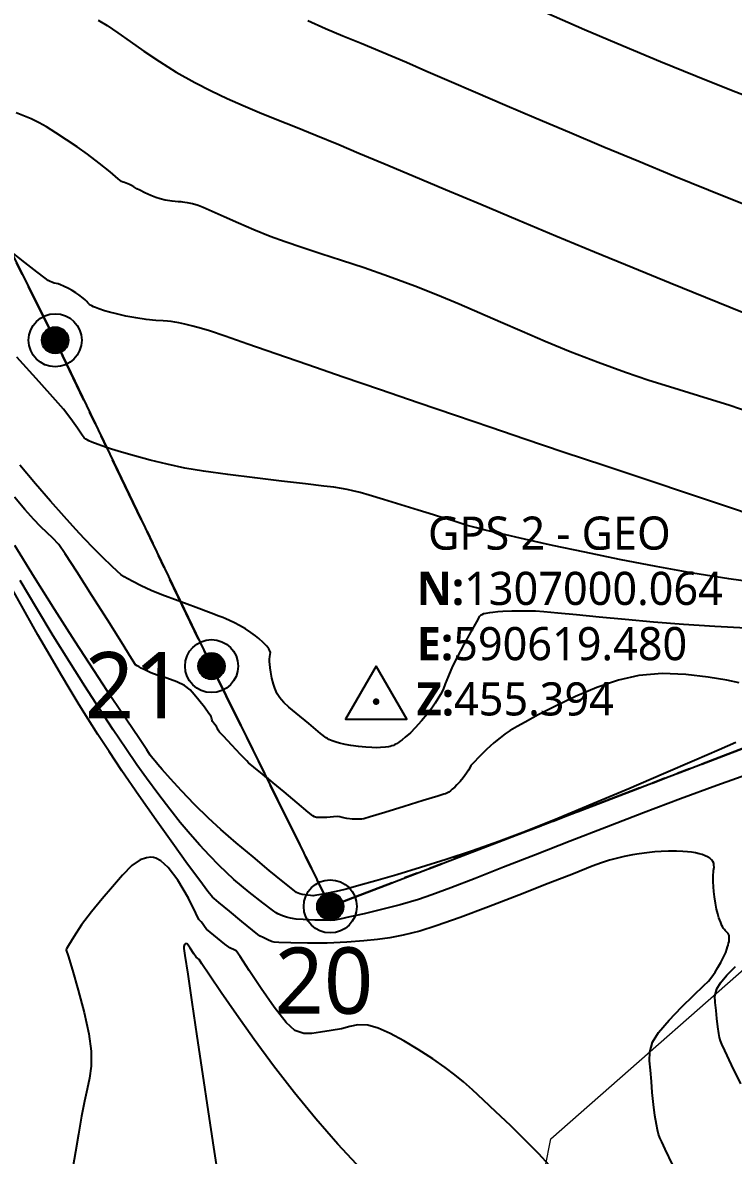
# Model space of a CAD drawing. Header units: millimetres. Extents: x 86 to 591881, y 99 to 1307229.
# Drawn here: x 590606.16 to 590632.94, y 1306982.96 to 1307025.67 of the extents above; entities that cross this region are included whole.
import ezdxf

# ---------------------------------------------------------------- set-up
doc = ezdxf.new("R2010")
doc.units = ezdxf.units.MM
doc.linetypes.add('PHANTOM', pattern=[2.5, 1.25, -0.25, 0.25, -0.25, 0.25, -0.25])
doc.layers.add('_BLOQUES', color=9, linetype='Continuous', lineweight=20)
doc.layers.add('COTAS', color=40, linetype='Continuous', lineweight=5)
for name, color, linetype in [('_MOJONES', 1, 'Continuous'), ('_PUNTOS TOPOGRAFICOS', 1, 'Continuous'), ('C-PROP-BNDY', 150, 'Continuous'), ('C-PROP-LINE', 230, 'Continuous'), ('C-TOPO-MAJR', 9, 'Continuous'), ('C-TOPO-MINR', 8, 'Continuous'), ('Perimetro', 7, 'Continuous'), ('Plano', 7, 'Continuous'), ('V-NODE-TEXT', 11, 'Continuous')]:
    doc.layers.add(name, color=color, linetype=linetype)
doc.styles.add('ST - ETIQUETAS', font='', dxfattribs={"height": 2.5})
doc.styles.get('ST - ETIQUETAS').set_extended_font_data('Roboto Thin')

# ---------------------------------------------------------------- blocks, each defined once
blk = doc.blocks.new('*X1')
for p, q in [((69.533, 22.875), (69.967, 22.875)), ((69.555, 22.906), (69.945, 22.906)), ((69.585, 22.938), (69.915, 22.938)), ((69.629, 22.969), (69.871, 22.969)), ((69.5, 22.75), (70, 22.75)), ((69.502, 22.781), (69.998, 22.781)), ((69.502, 22.719), (69.998, 22.719)), ((69.508, 22.812), (69.992, 22.812)), ((69.508, 22.688), (69.992, 22.688)), ((69.518, 22.844), (69.982, 22.844)), ((69.518, 22.656), (69.982, 22.656)), ((69.533, 22.625), (69.967, 22.625)), ((69.555, 22.594), (69.945, 22.594)), ((69.585, 22.562), (69.915, 22.562)), ((69.629, 22.531), (69.871, 22.531))]:
    blk.add_line(p, q)
blk = doc.blocks.new('Drill Hole')
at = {"color": 0, "linetype": 'ByBlock', "lineweight": -2}
for radius in [0.05, 0.025]:
    blk.add_circle((0, 0), radius, dxfattribs=at)
at = {"color": 0, "linetype": 'ByBlock', "lineweight": -2, "xscale": 0.1000000000000227, "yscale": 0.1000000000000227, "zscale": 0.1000000000000227}
blk.add_blockref('*X1', (-6.975, -2.275), dxfattribs=at)
blk = doc.blocks.new('*U51', base_point=(590555.4584, 1307117.894, 460.616))
at = {"layer": '_PUNTOS TOPOGRAFICOS', "color": 2, "linetype": 'ByBlock', "lineweight": -2, "xscale": 20, "yscale": 20, "zscale": 20}
blk.add_blockref('Drill Hole', (590555.4584, 1307117.894, 460.616), dxfattribs=at)
blk = doc.blocks.new('*U125', base_point=(590607.3849, 1307013.689, 455.639))
at = {"layer": '_PUNTOS TOPOGRAFICOS', "color": 2, "linetype": 'ByBlock', "lineweight": -2, "xscale": 20, "yscale": 20, "zscale": 20}
blk.add_blockref('Drill Hole', (590607.3849, 1307013.689, 455.639), dxfattribs=at)
blk = doc.blocks.new('*U127', base_point=(590613.2792, 1307001.404, 455.184))
at = {"layer": '_PUNTOS TOPOGRAFICOS', "color": 2, "linetype": 'ByBlock', "lineweight": -2, "xscale": 20, "yscale": 20, "zscale": 20}
blk.add_blockref('Drill Hole', (590613.2792, 1307001.404, 455.184), dxfattribs=at)
blk = doc.blocks.new('*U128', base_point=(590617.7526, 1306992.343, 454.655))
at = {"layer": '_PUNTOS TOPOGRAFICOS', "color": 2, "linetype": 'ByBlock', "lineweight": -2, "xscale": 20, "yscale": 20, "zscale": 20}
blk.add_blockref('Drill Hole', (590617.7526, 1306992.343, 454.655), dxfattribs=at)
blk = doc.blocks.new('AeccTickTriangle')
at = {"color": 0, "linetype": 'ByBlock', "lineweight": -2}
blk.add_lwpolyline([(0, 0.667), (-0.577, -0.333), (0.577, -0.333)], close=True, dxfattribs=at)
at = {"color": 0, "linetype": 'ByBlock', "lineweight": -2, "const_width": 0.0625}
blk.add_lwpolyline([(-0.031, 0, 1), (0.031, 0, 1)], format="xyb", close=True, dxfattribs=at)
blk = doc.blocks.new('*U175', base_point=(590619.48, 1307000.064, 455.394))
at = {"layer": '_PUNTOS TOPOGRAFICOS', "color": 0, "linetype": 'ByBlock', "lineweight": -2, "xscale": 2, "yscale": 2, "zscale": 2}
blk.add_blockref('AeccTickTriangle', (590619.48, 1307000.064, 455.394), dxfattribs=at)
at = {"layer": 'V-NODE-TEXT', "linetype": 'ByBlock', "insert": (590621.01, 1307003.281, 455.394), "char_height": 1.25, "attachment_point": 4, "style": 'ST - ETIQUETAS'}
blk.add_mtext('{\\fRoboto Black|b0|i0|c0|p2;\\C1; GPS 2 - GEO}\\P{\\fRoboto Thin|b1|i0|c0|p2;\\C2;N:\\fRoboto Thin|b0|i0|c0|p2;1307000.064}\\P{\\fRoboto Thin|b1|i0|c0|p2;\\C3;E:\\fRoboto Thin|b0|i0|c0|p2;590619.480}\\P{\\fRoboto Thin|b1|i0|c0|p2;\\C4;Z:\\fRoboto Thin|b0|i0|c0|p2;455.394}', dxfattribs=at)

msp = doc.modelspace()

# ---------------------------------------------------------------- hatches: boundary and pattern name
at = {"layer": '_MOJONES'}
h = msp.add_hatch(color=5, dxfattribs=at)
h.dxf.hatch_style = 1
h.paths.add_polyline_path([(590607.184, 1307014.147, 0.297664), (590606.885, 1307013.689, 0.541231), (590607.586, 1307013.231), (590607.385, 1307013.689)])
h.paths.add_polyline_path([(590607.184, 1307014.147), (590607.385, 1307013.689), (590607.856, 1307013.857, 0.43503)])
h.paths.add_polyline_path([(590607.885, 1307013.689, 0.085961), (590607.856, 1307013.857), (590607.385, 1307013.689), (590607.586, 1307013.231, 0.297664)])
h = msp.add_hatch(color=5, dxfattribs=at)
h.dxf.hatch_style = 1
h.paths.add_polyline_path([(590613.078, 1307001.862, 0.297664), (590612.779, 1307001.404, 0.541231), (590613.48, 1307000.947), (590613.279, 1307001.404)])
h.paths.add_polyline_path([(590613.078, 1307001.862), (590613.279, 1307001.404), (590613.75, 1307001.573, 0.43503)])
h.paths.add_polyline_path([(590613.779, 1307001.404, 0.085961), (590613.75, 1307001.573), (590613.279, 1307001.404), (590613.48, 1307000.947, 0.297664)])
h = msp.add_hatch(color=5, dxfattribs=at)
h.dxf.hatch_style = 1
h.paths.add_polyline_path([(590617.552, 1306992.801, 0.297664), (590617.253, 1306992.343, 0.541231), (590617.954, 1306991.885), (590617.753, 1306992.343)])
h.paths.add_polyline_path([(590617.552, 1306992.801), (590617.753, 1306992.343), (590618.224, 1306992.511, 0.43503)])
h.paths.add_polyline_path([(590618.253, 1306992.343, 0.085961), (590618.224, 1306992.511), (590617.753, 1306992.343), (590617.954, 1306991.885, 0.297664)])

# ---------------------------------------------------------------- linework, layer by layer
at = {"layer": '_BLOQUES', "flags": 128}
msp.add_lwpolyline([(590590.178, 1307047.968), (590628.051, 1307065.704), (590657.956, 1307007.818), (590654.811, 1307006.619), (590647.927, 1307003.89), (590634.295, 1306998.682), (590617.753, 1306992.343), (590613.249, 1307001.467), (590607.385, 1307013.689), (590599.683, 1307029.141), (590590.178, 1307047.968)], dxfattribs=at)
at = {"layer": 'C-PROP-BNDY', "color": 150, "linetype": 'Continuous', "lineweight": -3}
msp.add_polyline3d([(590645.365, 1307032.182, 0), (590628.051, 1307065.704, 0), (590590.178, 1307047.968, 0), (590599.683, 1307029.141, 0), (590607.385, 1307013.689, 0), (590613.279, 1307001.404, 0), (590617.753, 1306992.343, 0), (590634.295, 1306998.682, 0), (590647.927, 1307003.89, 0), (590654.811, 1307006.619, 0), (590657.956, 1307007.818, 0), (590645.365, 1307032.182, 0)], dxfattribs=at)
at = {"layer": 'C-PROP-LINE', "color": 242, "linetype": 'PHANTOM', "lineweight": 30, "ltscale": 2}
msp.add_polyline3d([(590599.683, 1307029.141, 0), (590607.385, 1307013.689, 0), (590613.279, 1307001.404, 0), (590617.753, 1306992.343, 0), (590634.295, 1306998.682, 0), (590647.927, 1307003.89, 0), (590654.811, 1307006.619, 0), (590662.89, 1307009.7, 0), (590675.452, 1307014.842, 0), (590685.718, 1307018.866, 0), (590705.811, 1307027.095, 0)], dxfattribs=at)
at = {"layer": 'C-TOPO-MAJR', "color": 40, "linetype": 'Continuous', "lineweight": -3}
for points, elevation in [([(590616.905, 1307025.743), (590617.578, 1307025.44), (590618.229, 1307025.167), (590618.915, 1307024.888), (590619.694, 1307024.568), (590620.626, 1307024.172), (590621.358, 1307023.854), (590622.232, 1307023.475), (590623.23, 1307023.045), (590624.331, 1307022.571), (590625.516, 1307022.064), (590626.765, 1307021.533), (590628.059, 1307020.988), (590629.378, 1307020.437), (590630.702, 1307019.89), (590632.012, 1307019.357), (590633.288, 1307018.846)], 456.5), ([(590633.65, 1307010.944), (590632.769, 1307011.237), (590631.991, 1307011.483), (590631.263, 1307011.705), (590630.536, 1307011.929), (590629.759, 1307012.179), (590628.881, 1307012.478), (590627.852, 1307012.853), (590626.794, 1307013.26), (590625.846, 1307013.647), (590624.98, 1307014.016), (590624.17, 1307014.372), (590623.388, 1307014.717), (590622.607, 1307015.057), (590621.799, 1307015.394), (590620.938, 1307015.732), (590619.947, 1307016.097), (590619.025, 1307016.417), (590618.173, 1307016.701), (590617.392, 1307016.954), (590616.684, 1307017.184), (590616.048, 1307017.398), (590615.487, 1307017.603), (590614.876, 1307017.849), (590614.288, 1307018.1), (590613.753, 1307018.338), (590613.302, 1307018.542), (590612.965, 1307018.693), (590612.774, 1307018.772), (590612.554, 1307018.833), (590612.366, 1307018.873), (590612.272, 1307018.89), (590612.201, 1307018.899), (590612.13, 1307018.906), (590612.019, 1307018.912), (590611.795, 1307018.929), (590611.535, 1307018.969), (590611.335, 1307019.019), (590611.179, 1307019.074), (590610.986, 1307019.152), (590610.759, 1307019.253), (590610.574, 1307019.345), (590610.463, 1307019.404), (590610.352, 1307019.471), (590610.265, 1307019.525), (590610.186, 1307019.563), (590610.117, 1307019.594), (590610.058, 1307019.614), (590610, 1307019.634), (590609.942, 1307019.654), (590609.886, 1307019.677), (590609.761, 1307019.782), (590609.458, 1307020.036), (590609.048, 1307020.369), (590608.599, 1307020.71), (590608.217, 1307020.978), (590607.807, 1307021.253), (590607.406, 1307021.512), (590607.051, 1307021.732), (590606.777, 1307021.888), (590606.478, 1307022.04), (590606.231, 1307022.144), (590605.916, 1307022.261)], 456), ([(590634.039, 1307004.52), (590632.768, 1307004.691), (590631.416, 1307004.908), (590630.03, 1307005.157), (590628.655, 1307005.424), (590627.34, 1307005.695), (590626.129, 1307005.955), (590625.07, 1307006.191), (590624.208, 1307006.389), (590623.591, 1307006.535), (590623.264, 1307006.614), (590622.915, 1307006.706), (590622.646, 1307006.789), (590622.378, 1307006.877), (590622.033, 1307006.986), (590621.639, 1307007.108), (590621.067, 1307007.286), (590620.41, 1307007.491), (590619.764, 1307007.691), (590619.22, 1307007.855), (590618.875, 1307007.952), (590618.601, 1307008.018), (590618.386, 1307008.063), (590618.17, 1307008.101), (590617.892, 1307008.146), (590617.513, 1307008.194), (590616.819, 1307008.275), (590615.915, 1307008.378), (590614.905, 1307008.497), (590613.89, 1307008.624), (590612.976, 1307008.751), (590612.265, 1307008.87), (590611.599, 1307009.013), (590610.96, 1307009.171), (590610.378, 1307009.328), (590609.885, 1307009.471), (590609.51, 1307009.586), (590609.284, 1307009.658), (590609.001, 1307009.758), (590608.767, 1307009.85), (590608.657, 1307009.897), (590608.593, 1307009.93), (590608.54, 1307009.959), (590608.477, 1307010.01), (590608.405, 1307010.117), (590608.223, 1307010.382), (590607.972, 1307010.733), (590607.692, 1307011.097), (590607.395, 1307011.436), (590606.782, 1307012.119), (590605.934, 1307013.057)], 455.5), ([(590633.168, 1307000.769), (590632.692, 1307000.87), (590631.996, 1307000.989), (590631.159, 1307001.086), (590630.259, 1307001.12), (590629.377, 1307001.05), (590628.611, 1307000.871), (590627.8, 1307000.592), (590626.993, 1307000.254), (590626.24, 1306999.898), (590625.59, 1306999.565), (590625.093, 1306999.295), (590624.798, 1306999.131), (590624.537, 1306998.98), (590624.34, 1306998.85), (590624.153, 1306998.705), (590623.92, 1306998.511), (590623.636, 1306998.254), (590623.363, 1306997.983), (590623.152, 1306997.761), (590623.055, 1306997.652), (590623.006, 1306997.565), (590622.96, 1306997.477), (590622.885, 1306997.363), (590622.759, 1306997.192), (590622.643, 1306997.056), (590622.52, 1306996.922), (590622.441, 1306996.84), (590622.352, 1306996.76), (590622.286, 1306996.705), (590622.215, 1306996.653), (590622.149, 1306996.614), (590622.091, 1306996.59), (590622.031, 1306996.575), (590621.808, 1306996.506), (590621.254, 1306996.335), (590620.534, 1306996.112), (590619.812, 1306995.89), (590619.252, 1306995.717), (590619.018, 1306995.646), (590618.943, 1306995.637), (590618.867, 1306995.63), (590618.755, 1306995.63), (590618.59, 1306995.636), (590618.373, 1306995.664), (590618.201, 1306995.691), (590618.115, 1306995.715), (590618.029, 1306995.734), (590617.878, 1306995.716), (590617.625, 1306995.691), (590617.364, 1306995.693), (590617.228, 1306995.701), (590617.154, 1306995.726), (590617.091, 1306995.753), (590616.916, 1306995.9), (590616.504, 1306996.247), (590616.014, 1306996.662), (590615.602, 1306997.009), (590615.428, 1306997.156), (590615.377, 1306997.184), (590615.202, 1306997.327), (590614.874, 1306997.596), (590614.676, 1306997.761), (590614.604, 1306997.831), (590614.535, 1306997.903), (590614.371, 1306998.075), (590614.047, 1306998.419), (590613.729, 1306998.757), (590613.583, 1306998.913), (590613.528, 1306998.983), (590613.498, 1306999.049), (590613.459, 1306999.131), (590613.39, 1306999.216), (590613.317, 1306999.312), (590613.289, 1306999.405), (590613.261, 1306999.498), (590613.179, 1306999.623), (590613.008, 1306999.856), (590612.794, 1307000.123), (590612.619, 1307000.339), (590612.473, 1307000.506), (590612.261, 1307000.672), (590611.973, 1307000.812), (590611.596, 1307000.949), (590611.232, 1307001.068), (590610.988, 1307001.154), (590610.79, 1307001.247), (590610.627, 1307001.329), (590610.545, 1307001.373), (590610.479, 1307001.412), (590610.417, 1307001.455), (590610.264, 1307001.695), (590609.88, 1307002.305), (590609.353, 1307003.144), (590608.767, 1307004.071), (590608.209, 1307004.948), (590607.764, 1307005.634), (590607.52, 1307005.988), (590607.286, 1307006.241), (590607.077, 1307006.424), (590606.826, 1307006.665), (590606.586, 1307006.928), (590606.246, 1307007.31), (590605.849, 1307007.769)], 455), ([(590633.622, 1306997.362), (590632.322, 1306996.898), (590630.957, 1306996.395), (590629.559, 1306995.867), (590628.161, 1306995.33), (590626.794, 1306994.8), (590625.492, 1306994.291), (590624.287, 1306993.819), (590623.212, 1306993.4), (590622.297, 1306993.049), (590621.577, 1306992.78), (590621.083, 1306992.61), (590620.383, 1306992.406), (590619.678, 1306992.223), (590619.025, 1306992.067), (590618.485, 1306991.947), (590618.114, 1306991.868), (590617.971, 1306991.839), (590617.907, 1306991.829), (590617.852, 1306991.822), (590617.773, 1306991.816), (590617.588, 1306991.819), (590617.176, 1306991.83), (590616.736, 1306991.844), (590616.463, 1306991.86), (590616.248, 1306991.901), (590616.097, 1306991.944), (590615.952, 1306991.992), (590615.86, 1306992.026), (590615.77, 1306992.067), (590615.713, 1306992.103), (590615.571, 1306992.206), (590615.205, 1306992.48), (590614.695, 1306992.881), (590614.121, 1306993.364), (590613.562, 1306993.884), (590613.195, 1306994.26), (590612.834, 1306994.649), (590612.472, 1306995.063), (590612.099, 1306995.51), (590611.708, 1306996.004), (590611.288, 1306996.555), (590610.832, 1306997.175), (590610.467, 1306997.687), (590610.045, 1306998.3), (590609.572, 1306999.003), (590609.056, 1306999.788), (590608.503, 1307000.647), (590607.92, 1307001.569), (590607.314, 1307002.547), (590606.691, 1307003.571), (590606.059, 1307004.633)], 454.5), ([(590625.996, 1306982.584), (590625.609, 1306983.01), (590625.102, 1306983.529), (590624.542, 1306984.08), (590623.995, 1306984.603), (590623.529, 1306985.036), (590623.107, 1306985.423), (590622.769, 1306985.729), (590622.45, 1306985.997), (590622.087, 1306986.27), (590621.616, 1306986.59), (590621.067, 1306986.944), (590620.526, 1306987.271), (590620.015, 1306987.549), (590619.554, 1306987.756), (590619.164, 1306987.869), (590618.791, 1306987.883), (590618.487, 1306987.818), (590618.179, 1306987.726), (590617.791, 1306987.66), (590617.389, 1306987.607), (590617.06, 1306987.551), (590616.754, 1306987.55), (590616.421, 1306987.66), (590616.092, 1306987.965), (590615.642, 1306988.541), (590615.151, 1306989.242), (590614.695, 1306989.927), (590614.355, 1306990.45), (590614.209, 1306990.669), (590614.099, 1306990.722), (590614.012, 1306990.753), (590613.961, 1306990.783), (590613.911, 1306990.814), (590613.781, 1306990.921), (590613.506, 1306991.147), (590613.229, 1306991.376), (590613.093, 1306991.491), (590613.038, 1306991.553), (590612.987, 1306991.618), (590612.935, 1306991.696), (590612.889, 1306991.764), (590612.841, 1306991.807), (590612.794, 1306991.849), (590612.683, 1306992.089), (590612.403, 1306992.651), (590612.007, 1306993.327), (590611.644, 1306993.809), (590611.361, 1306994.068), (590611.175, 1306994.166), (590611.084, 1306994.187), (590610.995, 1306994.194), (590610.823, 1306994.181), (590610.582, 1306994.098), (590610.279, 1306993.892), (590609.917, 1306993.522), (590609.55, 1306993.08), (590609.154, 1306992.623), (590608.748, 1306992.144), (590608.382, 1306991.644), (590608.085, 1306991.195), (590607.886, 1306990.871), (590607.813, 1306990.745), (590607.803, 1306990.69), (590607.869, 1306990.482), (590608.035, 1306989.941), (590608.253, 1306989.19), (590608.474, 1306988.349), (590608.653, 1306987.54), (590608.74, 1306986.884), (590608.738, 1306986.319), (590608.684, 1306985.869), (590608.595, 1306985.455), (590608.486, 1306985.002), (590608.376, 1306984.434), (590608.263, 1306983.759), (590608.148, 1306983.093), (590608.044, 1306982.515)], 454), ([(590633.227, 1306985.658), (590632.88, 1306986.376), (590632.621, 1306986.914), (590632.509, 1306987.151), (590632.459, 1306987.275), (590632.42, 1306987.403), (590632.394, 1306987.549), (590632.356, 1306987.807), (590632.319, 1306988.115), (590632.295, 1306988.414), (590632.264, 1306988.719), (590632.25, 1306988.964), (590632.319, 1306989.236), (590632.457, 1306989.461), (590632.699, 1306989.747), (590633.024, 1306990.079)], 454.5)]:
    msp.add_lwpolyline(points, dxfattribs=dict(at, elevation=elevation))
at = {"layer": 'C-TOPO-MINR', "color": 44, "linetype": 'Continuous', "lineweight": -3}
for points, elevation in [([(590625.871, 1307026.048), (590627.339, 1307025.413), (590628.792, 1307024.793), (590630.198, 1307024.204), (590631.527, 1307023.658), (590632.879, 1307023.119), (590634.348, 1307022.552)], 456.75), ([(590609.003, 1307025.763), (590609.346, 1307025.557), (590609.749, 1307025.283), (590610.211, 1307024.956), (590610.731, 1307024.59), (590611.311, 1307024.201), (590611.949, 1307023.801), (590612.645, 1307023.407), (590613.265, 1307023.089), (590613.867, 1307022.804), (590614.469, 1307022.539), (590615.087, 1307022.282), (590615.739, 1307022.02), (590616.442, 1307021.739), (590617.213, 1307021.426), (590618.07, 1307021.069), (590618.83, 1307020.748), (590619.773, 1307020.349), (590620.871, 1307019.887), (590622.097, 1307019.372), (590623.422, 1307018.816), (590624.818, 1307018.232), (590626.259, 1307017.632), (590627.715, 1307017.028), (590629.158, 1307016.431), (590630.562, 1307015.854), (590631.897, 1307015.31), (590633.283, 1307014.75)], 456.25), ([(590634.286, 1307006.886), (590632.87, 1307007.357), (590631.327, 1307007.872), (590629.716, 1307008.41), (590628.098, 1307008.952), (590626.534, 1307009.477), (590625.083, 1307009.965), (590623.806, 1307010.395), (590622.471, 1307010.849), (590621.068, 1307011.329), (590619.643, 1307011.819), (590618.242, 1307012.302), (590616.911, 1307012.763), (590615.696, 1307013.183), (590614.641, 1307013.547), (590613.794, 1307013.839), (590613.199, 1307014.041), (590612.903, 1307014.137), (590612.576, 1307014.225), (590612.277, 1307014.295), (590612.04, 1307014.346), (590611.899, 1307014.373), (590611.758, 1307014.392), (590611.615, 1307014.406), (590611.457, 1307014.418), (590611.175, 1307014.44), (590610.817, 1307014.476), (590610.426, 1307014.531), (590610.044, 1307014.603), (590609.7, 1307014.682), (590609.426, 1307014.752), (590609.249, 1307014.802), (590609.026, 1307014.876), (590608.902, 1307014.923), (590608.833, 1307014.954), (590608.771, 1307014.983), (590608.721, 1307015.013), (590608.676, 1307015.041), (590608.619, 1307015.096), (590608.575, 1307015.151), (590608.518, 1307015.211), (590608.435, 1307015.281), (590608.282, 1307015.401), (590608.162, 1307015.48), (590608.021, 1307015.567), (590607.884, 1307015.644), (590607.704, 1307015.732), (590607.588, 1307015.781), (590607.491, 1307015.813), (590607.418, 1307015.835), (590607.347, 1307015.847), (590607.258, 1307015.876), (590607.197, 1307015.907), (590607.126, 1307015.946), (590607.002, 1307016.037), (590606.689, 1307016.272), (590606.238, 1307016.619), (590605.697, 1307017.046)], 455.75), ([(590633.422, 1307002.829), (590632.241, 1307002.895), (590631.07, 1307002.976), (590629.936, 1307003.067), (590628.867, 1307003.161), (590627.892, 1307003.253), (590627.038, 1307003.337), (590626.334, 1307003.405), (590625.807, 1307003.454), (590625.486, 1307003.476), (590625.018, 1307003.48), (590624.592, 1307003.471), (590624.258, 1307003.457), (590624.068, 1307003.446), (590623.883, 1307003.43), (590623.75, 1307003.413), (590623.621, 1307003.39), (590623.528, 1307003.369), (590623.467, 1307003.342), (590623.414, 1307003.313), (590623.381, 1307003.275), (590623.35, 1307003.234), (590623.262, 1307003.077), (590623.053, 1307002.697), (590622.788, 1307002.214), (590622.537, 1307001.744), (590622.365, 1307001.407), (590622.206, 1307001.041), (590622.088, 1307000.733), (590622.001, 1307000.517), (590621.912, 1307000.339), (590621.811, 1307000.167), (590621.708, 1307000.007), (590621.578, 1306999.82), (590621.409, 1306999.598), (590621.187, 1306999.337), (590620.952, 1306999.08), (590620.772, 1306998.894), (590620.581, 1306998.721), (590620.463, 1306998.624), (590620.389, 1306998.569), (590620.32, 1306998.52), (590620.251, 1306998.478), (590620.188, 1306998.442), (590620.13, 1306998.416), (590620.072, 1306998.393), (590620.012, 1306998.377), (590619.951, 1306998.364), (590619.839, 1306998.348), (590619.649, 1306998.332), (590619.505, 1306998.328), (590619.32, 1306998.331), (590619.095, 1306998.344), (590618.819, 1306998.374), (590618.532, 1306998.416), (590618.316, 1306998.453), (590618.099, 1306998.504), (590617.973, 1306998.54), (590617.896, 1306998.565), (590617.825, 1306998.59), (590617.759, 1306998.617), (590617.698, 1306998.643), (590617.646, 1306998.671), (590617.595, 1306998.7), (590617.388, 1306998.868), (590616.938, 1306999.237), (590616.466, 1306999.625), (590616.194, 1306999.855), (590616.006, 1307000.037), (590615.911, 1307000.137), (590615.851, 1307000.207), (590615.802, 1307000.277), (590615.754, 1307000.364), (590615.716, 1307000.448), (590615.664, 1307000.573), (590615.615, 1307000.721), (590615.553, 1307000.946), (590615.507, 1307001.175), (590615.483, 1307001.333), (590615.47, 1307001.473), (590615.465, 1307001.568), (590615.465, 1307001.621), (590615.466, 1307001.672), (590615.475, 1307001.763), (590615.492, 1307001.84), (590615.495, 1307001.916), (590615.464, 1307002.004), (590615.435, 1307002.052), (590615.403, 1307002.104), (590615.36, 1307002.156), (590615.313, 1307002.212), (590615.225, 1307002.3), (590615.062, 1307002.445), (590614.93, 1307002.549), (590614.764, 1307002.669), (590614.554, 1307002.806), (590614.334, 1307002.936), (590614.138, 1307003.04), (590613.958, 1307003.128), (590613.815, 1307003.192), (590613.699, 1307003.237), (590613.553, 1307003.293), (590613.257, 1307003.404), (590612.694, 1307003.613), (590612.025, 1307003.863), (590611.408, 1307004.097), (590611.007, 1307004.258), (590610.623, 1307004.436), (590610.309, 1307004.594), (590610.121, 1307004.696), (590609.989, 1307004.771), (590609.864, 1307004.859), (590609.739, 1307004.968), (590609.503, 1307005.187), (590609.191, 1307005.486), (590608.837, 1307005.837), (590608.477, 1307006.212), (590608.158, 1307006.559), (590607.725, 1307007.04), (590607.209, 1307007.625), (590606.64, 1307008.283), (590606.051, 1307008.983)], 455.25), ([(590633.039, 1306998.523), (590632.413, 1306998.249), (590631.476, 1306997.84), (590630.312, 1306997.337), (590629.009, 1306996.778), (590627.651, 1306996.205), (590626.325, 1306995.655), (590625.116, 1306995.169), (590624.11, 1306994.786), (590623.113, 1306994.437), (590622.116, 1306994.108), (590621.154, 1306993.806), (590620.261, 1306993.538), (590619.474, 1306993.31), (590618.825, 1306993.128), (590618.351, 1306992.999), (590618.085, 1306992.929), (590617.674, 1306992.838), (590617.326, 1306992.774), (590617.176, 1306992.749), (590617.104, 1306992.742), (590616.907, 1306992.767), (590616.692, 1306992.798), (590616.606, 1306992.819), (590616.541, 1306992.837), (590616.484, 1306992.863), (590616.345, 1306992.975), (590615.979, 1306993.272), (590615.454, 1306993.702), (590614.841, 1306994.21), (590614.208, 1306994.742), (590613.624, 1306995.246), (590613.158, 1306995.668), (590612.63, 1306996.188), (590612.14, 1306996.7), (590611.725, 1306997.154), (590611.418, 1306997.5), (590611.254, 1306997.689), (590611.147, 1306997.814), (590611.066, 1306997.917), (590610.969, 1306998.051), (590610.837, 1306998.243), (590610.531, 1306998.695), (590610.079, 1306999.368), (590609.509, 1307000.225), (590608.848, 1307001.229), (590608.126, 1307002.341), (590607.37, 1307003.523), (590606.607, 1307004.739), (590605.866, 1307005.95)], 454.75), ([(590630.659, 1306982.588), (590630.37, 1306983.191), (590630.243, 1306983.462), (590630.175, 1306983.622), (590630.127, 1306983.752), (590630.082, 1306983.919), (590630.043, 1306984.125), (590629.99, 1306984.462), (590629.935, 1306984.877), (590629.887, 1306985.322), (590629.856, 1306985.744), (590629.817, 1306986.173), (590629.779, 1306986.519), (590629.79, 1306986.848), (590629.899, 1306987.23), (590630.127, 1306987.589), (590630.52, 1306988.048), (590630.992, 1306988.539), (590631.454, 1306988.994), (590631.819, 1306989.346), (590632.001, 1306989.527), (590632.133, 1306989.692), (590632.253, 1306989.867), (590632.363, 1306990.043), (590632.472, 1306990.232), (590632.561, 1306990.4), (590632.655, 1306990.61), (590632.703, 1306990.735), (590632.729, 1306990.814), (590632.751, 1306990.888), (590632.767, 1306990.959), (590632.781, 1306991.026), (590632.787, 1306991.089), (590632.792, 1306991.147), (590632.789, 1306991.199), (590632.783, 1306991.248), (590632.753, 1306991.325), (590632.7, 1306991.376), (590632.635, 1306991.429), (590632.604, 1306991.469), (590632.572, 1306991.513), (590632.542, 1306991.566), (590632.512, 1306991.625), (590632.467, 1306991.731), (590632.4, 1306991.916), (590632.359, 1306992.059), (590632.313, 1306992.243), (590632.267, 1306992.47), (590632.231, 1306992.701), (590632.207, 1306992.902), (590632.192, 1306993.083), (590632.181, 1306993.287), (590632.184, 1306993.477), (590632.201, 1306993.699), (590632.215, 1306993.827), (590632.212, 1306993.902), (590632.203, 1306993.976), (590632.166, 1306994.042), (590632.12, 1306994.103), (590632.053, 1306994.157), (590631.973, 1306994.21), (590631.88, 1306994.253), (590631.768, 1306994.296), (590631.65, 1306994.329), (590631.511, 1306994.36), (590631.372, 1306994.385), (590631.21, 1306994.404), (590631.041, 1306994.416), (590630.796, 1306994.426), (590630.499, 1306994.427), (590630.228, 1306994.418), (590629.987, 1306994.399), (590629.688, 1306994.365), (590629.39, 1306994.326), (590629.14, 1306994.284), (590628.83, 1306994.219), (590628.524, 1306994.149), (590628.281, 1306994.083), (590627.978, 1306993.987), (590627.625, 1306993.855), (590626.917, 1306993.577), (590625.959, 1306993.201), (590624.858, 1306992.77), (590623.718, 1306992.33), (590622.645, 1306991.926), (590621.746, 1306991.605), (590621.126, 1306991.41), (590620.501, 1306991.256), (590619.995, 1306991.156), (590619.527, 1306991.09), (590619.015, 1306991.042), (590618.379, 1306990.993), (590617.631, 1306990.958), (590616.897, 1306990.953), (590616.263, 1306990.965), (590615.815, 1306990.983), (590615.64, 1306990.992), (590615.586, 1306991.005), (590615.533, 1306991.019), (590615.394, 1306991.082), (590615.217, 1306991.166), (590615.115, 1306991.224), (590615.016, 1306991.288), (590614.825, 1306991.443), (590614.421, 1306991.776), (590613.949, 1306992.167), (590613.553, 1306992.495), (590613.379, 1306992.641), (590613.319, 1306992.696), (590613.262, 1306992.753), (590613.143, 1306992.91), (590612.834, 1306993.323), (590612.377, 1306993.942), (590611.813, 1306994.715), (590611.185, 1306995.592), (590610.534, 1306996.521), (590609.902, 1306997.452), (590609.413, 1306998.19), (590608.996, 1306998.828), (590608.629, 1306999.403), (590608.288, 1306999.95), (590607.95, 1307000.505), (590607.593, 1307001.105), (590607.195, 1307001.786), (590606.731, 1307002.583), (590606.247, 1307003.434), (590605.71, 1307004.403)], 454.25), ([(590618.911, 1306982.442), (590618.036, 1306983.379), (590617.202, 1306984.328), (590616.402, 1306985.308), (590615.618, 1306986.326), (590614.879, 1306987.331), (590614.212, 1306988.27), (590613.643, 1306989.093), (590613.202, 1306989.747), (590612.914, 1306990.18), (590612.807, 1306990.341), (590612.751, 1306990.388), (590612.696, 1306990.435), (590612.611, 1306990.561), (590612.473, 1306990.773), (590612.399, 1306990.888), (590612.362, 1306990.927), (590612.309, 1306990.947), (590612.255, 1306990.906), (590612.236, 1306990.83), (590612.238, 1306990.759), (590612.276, 1306990.497), (590612.381, 1306989.785), (590612.536, 1306988.732), (590612.726, 1306987.445), (590612.935, 1306986.032), (590613.149, 1306984.602), (590613.35, 1306983.262), (590613.525, 1306982.119)], 453.75)]:
    msp.add_lwpolyline(points, dxfattribs=dict(at, elevation=elevation))
at = {"layer": 'COTAS'}
for centre in [(590607.385, 1307013.689), (590613.249, 1307001.467), (590617.753, 1306992.343)]:
    msp.add_circle(centre, 0.3, dxfattribs=at)
at = {"layer": 'Plano', "lineweight": 13}
msp.add_lwpolyline([(590642.028, 1306927.436), (590636.665, 1306941.632), (590630.661, 1306958.142), (590625.345, 1306974.048), (590625.215, 1306979.258), (590626.068, 1306983.579), (590635.319, 1306991.724), (590646.78, 1306996.344), (590661.644, 1307001.684), (590680.943, 1307008.218), (590694.311, 1307012.474), (590709.866, 1307018.831), (590728.44, 1307030.05), (590743.795, 1307038.723), (590765.154, 1307052.151), (590782.338, 1307062.911), (590800.634, 1307074.656)], dxfattribs=at)

# ---------------------------------------------------------------- block references
at = {"layer": '_MOJONES'}
for p in [(590607.385, 1307013.689), (590613.279, 1307001.404), (590617.753, 1306992.343, 454.655)]:
    msp.add_blockref('*U51', p, dxfattribs=at)
at = {"layer": '_PUNTOS TOPOGRAFICOS'}
for name, p in [('*U125', (590607.385, 1307013.689, 455.639)), ('*U175', (590619.48, 1307000.064, 455.394)), ('*U127', (590613.279, 1307001.404, 455.184)), ('*U128', (590617.753, 1306992.343, 454.655))]:
    msp.add_blockref(name, p, dxfattribs=at)

# ---------------------------------------------------------------- texts
at = {"layer": 'Perimetro', "color": 3, "style": 'ST - ETIQUETAS'}
for s, p in [('21', (590608.501, 1306999.436)), ('20', (590615.649, 1306988.296))]:
    msp.add_text(s, height=2.5, dxfattribs=at).set_placement(p)

doc.saveas('drawing.dxf')
